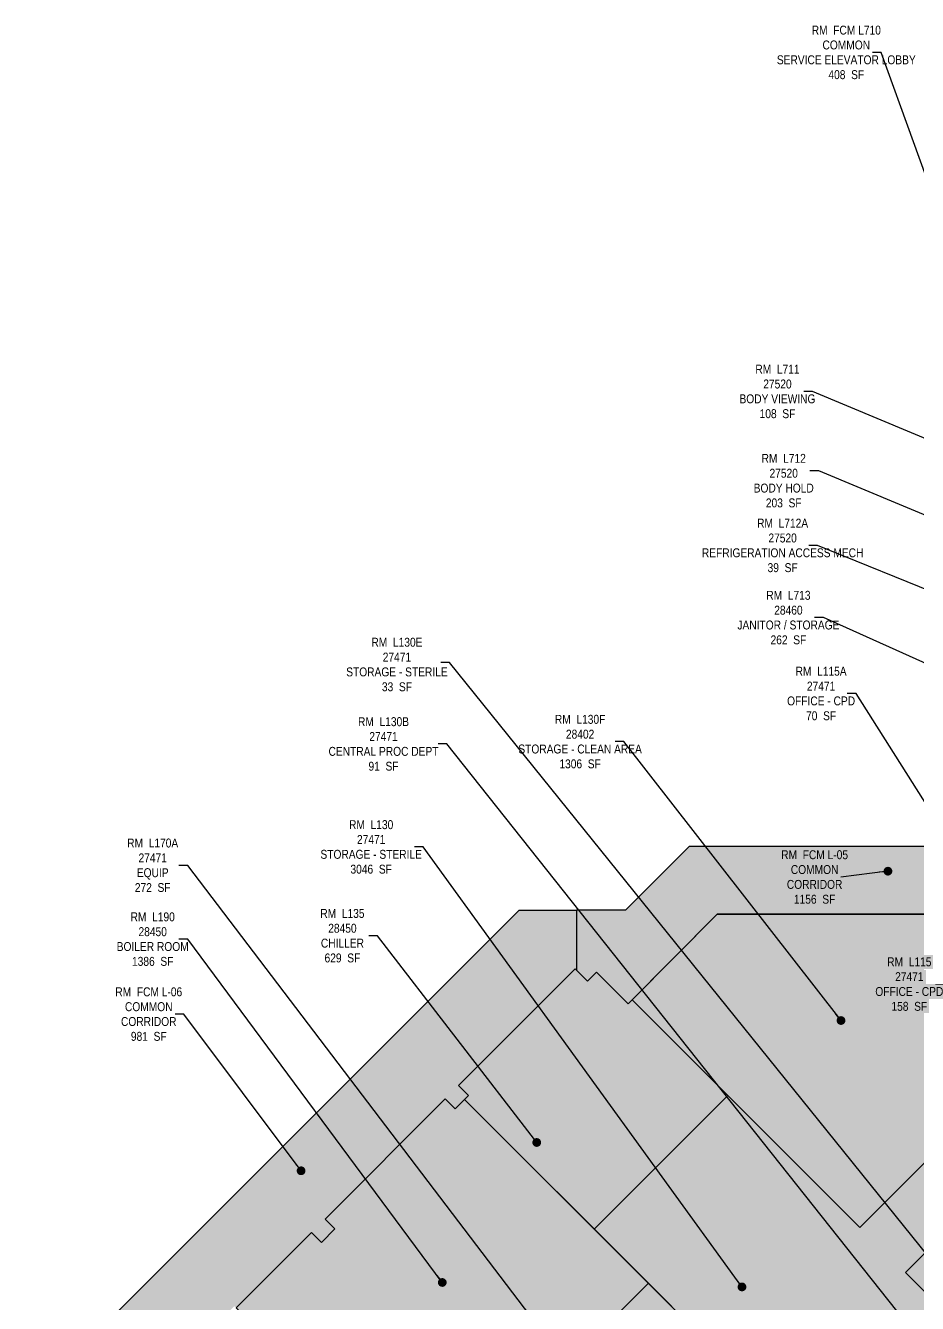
# Model space of a CAD drawing. Header units: inches. Extents: x -66 to 4353, y -132 to 4495.
# Drawn here: x 174 to 1577, y 1987 to 3996 of the extents above; entities that cross this region are included whole.
import ezdxf

# ---------------------------------------------------------------- set-up
doc = ezdxf.new("R2010")
doc.units = ezdxf.units.IN
doc.header["$LTSCALE"] = 175
doc.header["$MEASUREMENT"] = 0
for name, color, linetype in [('0-LABEL', 3, 'Continuous'), ('3-FCM', 190, 'Continuous'), ('3-FCM-PTN', 9, 'Continuous'), ('4-OCC', 6, 'Continuous'), ('4-OCC-PTN', 95, 'Continuous')]:
    doc.layers.add(name, color=color, linetype=linetype)
doc.styles.add('ArialN', font='ARIALN.TTF')
doc.dimstyles.new('AB-220', dxfattribs={"dimscale": 220, "dimtxt": 0.070312, "dimasz": 0.0625, "dimexe": 0.0625, "dimexo": 0.125, "dimgap": 0.1875, "dimtad": 0, "dimdec": 4, "dimrnd": 0.0625, "dimzin": 0, "dimdsep": 46, "dimlunit": 4, "dimtxsty": 'ArialN', "dimblk": 'ARCHTICK', "dimcen": 0.0625, "dimclrd": 256, "dimclre": 256, "dimclrt": 256, "dimadec": 0, "dimazin": 0, "dimtfac": 1, "dimtdec": 4, "dimtofl": 0, "dimtmove": 2, "dimatfit": 3, "dimldrblk": 'DOT', "dimfxl": 0, "dimfrac": 2, "dimtolj": 1, "dimtzin": 0, "dimlwd": -1, "dimlwe": -1, "dimarcsym": 0})

# ---------------------------------------------------------------- blocks, each defined once
blk = doc.blocks.new('_ArchTick')
at = {"const_width": 0.15}
blk.add_lwpolyline([(-0.5, -0.5), (0.5, 0.5)], dxfattribs=at)
blk = doc.blocks.new('_Dot')
at = {"lineweight": -2}
blk.add_line((-0.5, 0), (-1, 0), dxfattribs=at)
at = {"const_width": 0.5}
blk.add_lwpolyline([(-0.25, 0, 1), (0.25, 0, 1)], format="xyb", close=True, dxfattribs=at)

msp = doc.modelspace()

# ---------------------------------------------------------------- hatches: boundary and pattern name
at = {"layer": '3-FCM-PTN'}
h = msp.add_hatch(color=256, dxfattribs=at)
h.dxf.hatch_style = 1
h.paths.add_polyline_path([(1664.2, 2598.6), (1751.1, 2598.6), (1751.1, 2578.8), (1840.1, 2578.8), (1840.1, 2598.6), (1835.2, 2598.6), (1835.2, 2629.7), (1970.2, 2629.7), (2002.4, 2661.9), (2351.2, 2661.9), (2351.2, 2650.4), (2430.7, 2650.4), (2430.7, 2734.4), (2338.9, 2734.4), (2338.9, 2726.4), (1927.8, 2726.4), (1906.6, 2705.2), (1839, 2705.2), (1839, 2708.3), (1744.5, 2708.3), (1744.5, 2705.2), (1217.6, 2705.2), (1117.5, 2605.1), (1040.7, 2605.1), (1040.7, 2510.7), (1058, 2493.4), (1071.9, 2507.4), (1121.6, 2457.7), (1261.8, 2598.6)])
msp.add_hatch(color=256, dxfattribs=at).paths.add_polyline_path([(502.7, 1982.5), (425.2, 1905.1), (428.1, 1902.3), (338.9, 1813.1), (346.7, 1813.1), (346.7, 1803), (329.1, 1785.4), (299.4, 1785.4), (299.4, 1797.4), (256.1, 1797.4), (256.1, 1813.1), (190.1, 1813.1), (174.3, 1829), (950.5, 2605.1), (1040.7, 2605.1), (1040.7, 2510.7), (1038.6, 2512.8), (855.2, 2329.4), (870.8, 2313.9), (849.6, 2292.7), (834, 2308.2), (645.2, 2119.4), (660.8, 2103.9), (639.6, 2082.7), (624, 2098.2), (505.5, 1979.7)])
at = {"layer": '4-OCC-PTN'}
for color, points in [(54, [(1751.1, 2598.6), (1708.5, 2598.6), (1708.5, 2329), (1485.8, 2106.2), (1278.3, 2313.6), (1068.3, 2103.6), (1227.5, 1944.4), (1006.1, 1723), (1332, 1397.1), (1468.3, 1397.1), (1468.3, 1470.9), (1391.2, 1470.9), (1337.4, 1524.7), (1496.6, 1683.9), (1498.2, 1682.3), (1568.4, 1752.6), (1511.6, 1809.4), (1549.4, 1847.1), (1556.6, 1839.9), (1654.9, 1938.2), (1598.2, 1994.9), (1557.7, 2035.4), (1616.2, 2093.9), (1656.7, 2053.4), (1690.2, 2086.9), (1649.7, 2127.4), (1731.2, 2208.9), (1827.6, 2304.6), (1900.1, 2377.1), (1958.8, 2318.3), (1989.2, 2348.7), (1992.6, 2345.4), (2109, 2461.8), (2130.3, 2461.8), (2130.3, 2628.3), (2031.7, 2628.3), (2002, 2598.6), (1840.1, 2598.6), (1840.1, 2578.8), (1751.1, 2578.8)]), (18, [(1708.5, 2329), (1708.5, 2598.6), (1261.8, 2598.6), (1127.9, 2464), (1278.3, 2313.6), (1485.8, 2106.2)]), (55, [(1127.9, 2464), (1278.3, 2313.6), (1068.3, 2103.6), (864.4, 2307.5), (870.8, 2313.9), (855.2, 2329.4), (1038.6, 2512.8), (1058, 2493.4), (1071.9, 2507.4), (1121.6, 2457.7)]), (55, [(864.4, 2307.5), (1153.5, 2018.4), (866.2, 1731.1), (790.1, 1807.2), (734.1, 1751.1), (505.5, 1979.7), (624, 2098.2), (639.6, 2082.7), (660.8, 2103.9), (645.2, 2119.4), (834, 2308.2), (849.6, 2292.7)]), (54, [(1598.2, 1994.9), (1557.7, 2035.4), (1616.2, 2093.9), (1656.7, 2053.4)]), (54, [(888.7, 1753.6), (1153.5, 2018.4), (1227.5, 1944.4), (962.7, 1679.5)])]:
    msp.add_hatch(color=color, dxfattribs=at).paths.add_polyline_path(points)

# ---------------------------------------------------------------- linework, layer by layer
at = {"layer": '3-FCM'}
for points in [[(1744.5, 2705.2), (1217.6, 2705.2), (1217.6, 2705.2), (1217.6, 2705.2), (1217.6, 2705.2), (1117.5, 2605.1), (1040.7, 2605.1), (1040.7, 2510.7), (1058, 2493.4), (1071.9, 2507.4), (1121.6, 2457.7), (1261.8, 2598.6), (1664.2, 2598.6)], [(174.3, 1829), (950.5, 2605.1), (1040.7, 2605.1), (1040.7, 2510.7), (1038.6, 2512.8), (855.2, 2329.4), (870.8, 2313.9), (870.8, 2313.9), (849.6, 2292.7), (834, 2308.2), (645.2, 2119.4), (660.8, 2103.9), (639.6, 2082.7), (624, 2098.2), (505.5, 1979.7)]]:
    msp.add_lwpolyline(points, dxfattribs=at)
at = {"layer": '4-OCC'}
for points in [[(1708.5, 2329), (1708.5, 2598.6), (1261.8, 2598.6), (1127.9, 2464), (1278.3, 2313.6), (1485.8, 2106.2)], [(1127.9, 2464), (1278.3, 2313.6), (1068.3, 2103.6), (864.4, 2307.5), (870.8, 2313.9), (855.2, 2329.4), (1038.6, 2512.8), (1058, 2493.4), (1071.9, 2507.4), (1121.6, 2457.7)], [(864.4, 2307.5), (1153.5, 2018.4), (866.2, 1731.1), (790.1, 1807.2), (734.1, 1751.1), (505.5, 1979.7), (624, 2098.2), (639.6, 2082.7), (660.8, 2103.9), (645.2, 2119.4), (834, 2308.2), (849.6, 2292.7)], [(1598.2, 1994.9), (1557.7, 2035.4), (1616.2, 2093.9), (1656.7, 2053.4)], [(888.7, 1753.6), (1153.5, 2018.4), (1227.5, 1944.4), (962.7, 1679.5)]]:
    msp.add_lwpolyline(points, close=True, dxfattribs=at)
for points in [[(1708.5, 2329), (1485.8, 2106.2), (1278.3, 2313.6), (1068.3, 2103.6), (1227.5, 1944.4)], [(1598.2, 1994.9), (1557.7, 2035.4), (1616.2, 2093.9)]]:
    msp.add_lwpolyline(points, dxfattribs=at)

# ---------------------------------------------------------------- texts
at = {"layer": '0-LABEL', "char_height": 14, "attachment_point": 5, "style": 'ArialN'}
for s, insert in [('RM  FCM L710\\PCOMMON\\PSERVICE ELEVATOR LOBBY\\P408  SF', (1464.7, 3953.8)), ('RM  L711\\P27520\\PBODY VIEWING\\P108  SF', (1356.5, 3420.7)), ('RM  L712\\P27520\\PBODY HOLD\\P203  SF', (1366.3, 3280.4)), ('RM  L712A\\P27520\\PREFRIGERATION ACCESS MECH\\P39  SF', (1364.6, 3178.6)), ('RM  L713\\P28460\\PJANITOR / STORAGE\\P262  SF', (1373.7, 3065.1)), ('RM  L130E\\P27471\\PSTORAGE - STERILE\\P33  SF', (758.2, 2991.3)), ('RM  L115A\\P27471\\POFFICE - CPD\\P70  SF', (1425.1, 2945.7)), ('RM  L130B\\P27471\\PCENTRAL PROC DEPT\\P91  SF', (737.1, 2866.4)), ('RM  L130F\\P28402\\PSTORAGE - CLEAN AREA\\P1306  SF', (1046.2, 2870.1)), ('RM  L130\\P27471\\PSTORAGE - STERILE\\P3046  SF', (717.7, 2704.5)), ('RM  L170A\\P27471\\PEQUIP\\P272  SF', (374.2, 2675.6)), ('RM  FCM L-05\\PCOMMON\\PCORRIDOR\\P1156  SF', (1414.9, 2657.2)), ('RM  L190\\P28450\\PBOILER ROOM\\P1386  SF', (374.2, 2559.5)), ('RM  L135\\P28450\\PCHILLER\\P629  SF', (672.5, 2564.9)), ('RM  L115\\P27471\\POFFICE - CPD\\P158  SF', (1563.8, 2488.8)), ('RM  FCM L-06\\PCOMMON\\PCORRIDOR\\P981  SF', (368, 2441.6))]:
    msp.add_mtext(s, dxfattribs=dict(at, insert=insert))

# ---------------------------------------------------------------- leaders
at = {"layer": '0-LABEL', "annotation_type": 0, "has_hookline": 1, "hookline_direction": 1}
for points, text_width in [([(1640.9, 3617.4), (1519.7, 3953.8), (1505.9, 3953.8)], 217.5), ([(1659.6, 3316.7), (1411.5, 3420.7), (1397.8, 3420.7)], 117.3), ([(1659.6, 3196.1), (1421.3, 3296.1), (1407.5, 3296.1)], 92.4), ([(1621.6, 3096.4), (1419.6, 3178.6), (1405.8, 3178.6)], 251.4), ([(1659.6, 2961.2), (1428.7, 3065.1), (1414.9, 3065.1)], 159.1), ([(1607.2, 2044.4), (840.8, 2994.4), (827, 2994.4)], 157.9), ([(1900.4, 2282), (1480.1, 2945.7), (1466.3, 2945.7)], 105.2), ([(1639.2, 1855.7), (836.8, 2866.4), (823, 2866.4)], 171.8), ([(1456.4, 2431.6), (1114.9, 2870.1), (1101.2, 2870.1)], 193.6), ([(1300.7, 2012.7), (799.6, 2704.5), (785.9, 2704.5)], 157.9), ([(1058.1, 1849), (429.2, 2675.6), (415.4, 2675.6)], 79), ([(1530.2, 2666.4), (1456.1, 2657.2)], 103.2), ([(829.5, 2019.7), (429.2, 2559.5), (415.4, 2559.5)], 110.8), ([(978, 2239.8), (727.5, 2564.9), (713.8, 2564.9)], 67.6), ([(1837.4, 2197.6), (1618.8, 2488.8), (1605, 2488.8)], 105.2), ([(607.5, 2195.3), (423, 2441.6), (409.3, 2441.6)], 103.1)]:
    msp.add_leader(points, dimstyle='AB-220', dxfattribs=dict(at, text_width=text_width))

doc.saveas('drawing.dxf')
